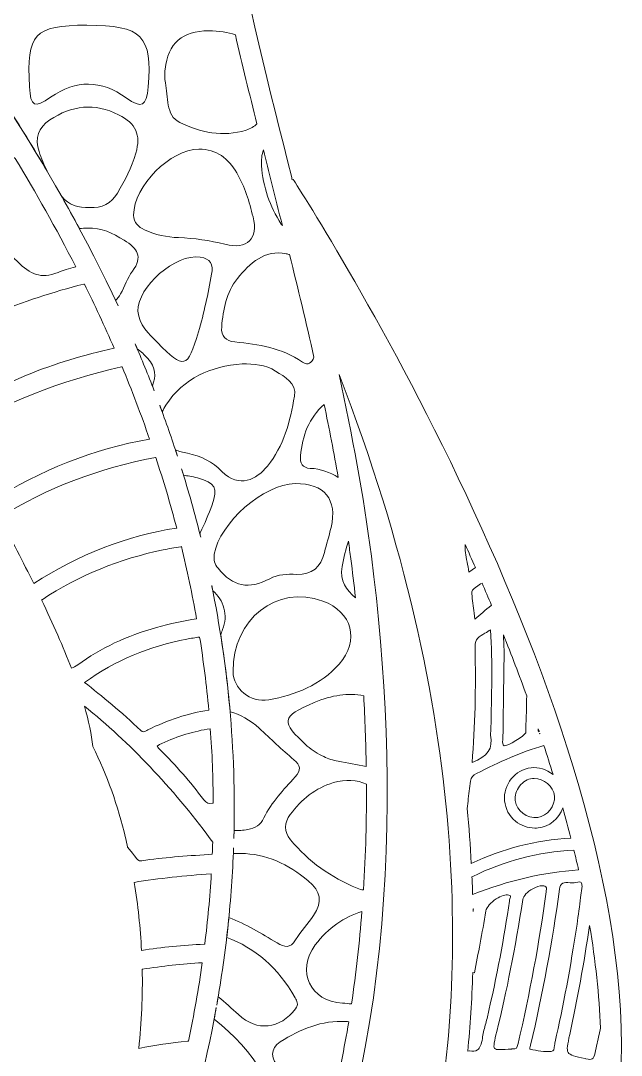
# Model space of a CAD drawing. Extents: x 467 to 2534, y -2987 to -13.
# Drawn here: x 1680 to 2003, y -1244 to -685 of the extents above; entities that cross this region are included whole.
import ezdxf

# ---------------------------------------------------------------- set-up
doc = ezdxf.new("R2010")
doc.units = 0
doc.header["$MEASUREMENT"] = 0
doc.layers.add('Layer 1', color=7, linetype='Continuous')

msp = doc.modelspace()

# ---------------------------------------------------------------- linework, layer by layer
at = {"layer": 'Layer 1', "lineweight": 0}
for points, knots in [([(2529.46, -1453.5), (2526.67, -1452.39), (2523.54, -1453.69), (2522.31, -1456.42), (2522.01, -1457.14), (2505.06, -1493.98), (2462.33, -1535.12), (2461.96, -1524.73), (2462.23, -1514.3), (2463.46, -1503.86), (2465.51, -1486.57), (2472.78, -1450.82), (2489.36, -1439.9), (2448.7, -1466.59), (2405.02, -1490.26), (2349.29, -1559.43), (2349.19, -1550.68), (2349.51, -1541.88), (2350.55, -1533.09), (2352.56, -1515.79), (2359.83, -1480.05), (2376.47, -1469.13), (2332.22, -1498.19), (2284.39, -1523.62), (2221.45, -1607.9), (2220.15, -1592.26), (2219.84, -1576.65), (2221.67, -1561), (2223.72, -1543.7), (2230.98, -1507.92), (2247.57, -1497.05), (2201.24, -1527.46), (2150.89, -1553.92), (2083.38, -1648.37), (2078.18, -1655.67), (2073.43, -1663.39), (2069.41, -1671.44), (2068.67, -1658.57), (2068.71, -1645.69), (2070.23, -1632.76), (2072.24, -1615.45), (2079.51, -1579.67), (2096.13, -1568.75), (2067.51, -1587.56), (2037.38, -1604.86), (2002.64, -1637.55), (2001.15, -1616.39), (1985.47, -1599.69), (1974.86, -1588.37), (1960.13, -1572.71), (1944.55, -1557.52), (1928.53, -1543.21), (1922.83, -1538.12), (1916.99, -1533.17), (1911.36, -1528.38), (1909.95, -1527.18), (1908.55, -1525.99), (1907.17, -1524.79), (1924.28, -1508.4), (1986.82, -1437.6), (2002.4, -1266.13), (2020.09, -1071.6), (1834.51, -783.2), (1826.61, -771.04), (1826.61, -771.04), (1826.16, -771.31), (1826.16, -771.31), (1826.06, -770.88), (1825.96, -770.46), (1825.84, -770.01), (1801.92, -674.85), (1777.16, -576.44), (1776.9, -476.35), (1776.9, -476.35), (1776.87, -467.66), (1776.87, -467.66), (1776.47, -328.93), (1776.03, -171.69), (1864.05, -53.81), (1864.05, -53.81), (1894.69, -12.76), (1894.69, -12.76), (1894.69, -12.76), (1855.91, -46.24), (1855.91, -46.24), (1855.26, -46.8), (1791.47, -102.34), (1728.66, -198.53), (1670.68, -287.35), (1601.55, -430.1), (1601.55, -606.03), (1601.55, -606.03), (1602.51, -629.37), (1602.51, -629.37), (1534.49, -529.65), (1505.77, -471.11), (1505.48, -470.49), (1505.48, -470.49), (1500.45, -460.17), (1500.45, -460.17), (1500.45, -460.17), (1495.42, -470.49), (1495.42, -470.49), (1495.13, -471.11), (1466.41, -529.65), (1398.39, -629.37), (1398.39, -629.37), (1399.35, -605.79), (1399.35, -605.79), (1399.35, -430.1), (1330.22, -287.35), (1272.24, -198.53), (1209.43, -102.34), (1145.63, -46.8), (1144.99, -46.24), (1144.99, -46.24), (1106.21, -12.76), (1106.21, -12.76), (1106.21, -12.76), (1136.86, -53.81), (1136.86, -53.81), (1224.87, -171.69), (1224.43, -328.91), (1224.03, -467.63), (1224.03, -467.63), (1224, -476.35), (1224, -476.35), (1223.74, -576.44), (1199, -674.85), (1175.06, -770.01), (1174.94, -770.46), (1174.84, -770.88), (1174.74, -771.31), (1174.74, -771.31), (1174.29, -771.04), (1174.29, -771.04), (1166.39, -783.2), (980.81, -1071.6), (998.5, -1266.13), (1014.08, -1437.58), (1076.62, -1508.4), (1093.74, -1524.79), (1092.35, -1525.99), (1090.95, -1527.17), (1089.55, -1528.36), (1083.91, -1533.16), (1078.07, -1538.12), (1072.37, -1543.21), (1056.33, -1557.54), (1040.75, -1572.74), (1026.04, -1588.37), (1015.43, -1599.69), (999.73, -1616.39), (998.26, -1637.55), (963.52, -1604.86), (933.39, -1587.56), (904.77, -1568.75), (921.39, -1579.67), (928.66, -1615.45), (930.67, -1632.76), (932.19, -1645.69), (932.23, -1658.57), (931.49, -1671.44), (927.47, -1663.39), (922.72, -1655.67), (917.52, -1648.37), (850.01, -1553.92), (799.66, -1527.46), (753.33, -1497.05), (769.92, -1507.92), (777.18, -1543.7), (779.23, -1561), (781.06, -1576.65), (780.75, -1592.26), (779.45, -1607.9), (716.51, -1523.62), (668.68, -1498.19), (624.45, -1469.13), (641.07, -1480.05), (648.34, -1515.79), (650.35, -1533.09), (651.39, -1541.88), (651.72, -1550.68), (651.61, -1559.43), (595.88, -1490.26), (552.2, -1466.59), (511.54, -1439.9), (528.12, -1450.82), (535.39, -1486.57), (537.44, -1503.86), (538.67, -1514.3), (538.94, -1524.73), (538.57, -1535.14), (495.8, -1493.94), (478.89, -1457.12), (478.59, -1456.42), (477.36, -1453.69), (474.23, -1452.39), (471.44, -1453.5), (468.64, -1454.59), (467.22, -1457.68), (468.19, -1460.52), (468.54, -1461.52), (487.8, -1515.53), (535.25, -1573.56), (539.16, -1578.34), (543.26, -1583.14), (547.54, -1587.91), (572.08, -1615.39), (603.02, -1642.86), (641.36, -1665.25), (645.86, -1667.89), (650.54, -1670.47), (655.26, -1672.98), (666.75, -1679.05), (678.86, -1684.6), (691.61, -1689.6), (696, -1691.34), (700.52, -1693.03), (705.09, -1694.58), (712.22, -1697.09), (719.53, -1699.36), (727.05, -1701.44), (742.29, -1705.65), (756.83, -1709.87), (770.7, -1714.05), (775.62, -1715.53), (780.46, -1716.98), (785.24, -1718.43), (791.57, -1720.41), (797.75, -1722.36), (803.79, -1724.32), (808.38, -1725.79), (812.85, -1727.24), (817.25, -1728.72), (824.69, -1731.2), (831.91, -1733.66), (838.92, -1736.11), (824.16, -1753.71), (812.63, -1777.15), (804.59, -1805.94), (796.16, -1836.12), (793.33, -1869.47), (796.19, -1905.03), (796.86, -1913.35), (798.4, -1921.54), (799.86, -1929.46), (801.84, -1940.01), (803.68, -1949.97), (803.67, -1960.19), (803.65, -1970.62), (802.25, -1981.32), (800.89, -1991.66), (799.56, -2001.9), (798.16, -2012.48), (798.02, -2023.14), (797.7, -2049.1), (805.03, -2075.53), (818.74, -2097.59), (822.17, -2103.14), (826, -2108.43), (829.72, -2113.55), (834.25, -2119.79), (838.51, -2125.68), (842.18, -2132.04), (849.57, -2144.89), (849.31, -2156.31), (849.02, -2169.5), (848.84, -2177.91), (848.63, -2186.61), (850.46, -2196.24), (859.11, -2241.87), (894.04, -2276.66), (931.34, -2296.4), (845.27, -2282.97), (775.65, -2255.4), (753.11, -2235.67), (753.11, -2235.67), (745.04, -2243.33), (745.04, -2243.33), (746.78, -2245.53), (788.29, -2297.73), (860, -2343.72), (911.24, -2376.57), (985.76, -2410.56), (1074.79, -2410.54), (1094.47, -2410.54), (1114.88, -2408.89), (1135.88, -2405.18), (1004.05, -2511.85), (828.85, -2475.26), (821.16, -2473.59), (821.16, -2473.59), (821.14, -2473.73), (821.14, -2473.73), (821.14, -2473.73), (819.86, -2473.42), (819.86, -2473.42), (819.86, -2473.42), (819.86, -2479.29), (819.86, -2479.29), (819.86, -2479.29), (817.52, -2484.09), (817.52, -2484.09), (817.52, -2484.09), (818, -2484.26), (818, -2484.26), (818, -2484.26), (817.98, -2484.29), (817.98, -2484.29), (821.5, -2485.62), (905.39, -2516.95), (1015.16, -2522.5), (1025.87, -2523.03), (1036.45, -2523.3), (1046.89, -2523.3), (1084.88, -2523.3), (1121, -2519.7), (1155.06, -2512.67), (1161.03, -2557.9), (1165.33, -2606.48), (1168.58, -2665.01), (1169.34, -2678.85), (1169.74, -2693.3), (1170.11, -2707.26), (1171.09, -2743.03), (1172.11, -2780.02), (1179.29, -2814.76), (1183.93, -2837.2), (1194.7, -2868.69), (1219.68, -2891.31), (1248.16, -2917.1), (1284.2, -2921.36), (1326.79, -2903.99), (1329.64, -2902.83), (1332.51, -2901.6), (1335.36, -2900.39), (1341.96, -2910.42), (1386.02, -2972.09), (1470.35, -2972.09), (1479.87, -2972.09), (1489.9, -2971.31), (1500.45, -2969.58), (1604.45, -2986.68), (1658.19, -2911.55), (1665.54, -2900.39), (1668.39, -2901.6), (1671.26, -2902.83), (1674.11, -2903.99), (1691.22, -2910.97), (1707.28, -2914.45), (1722.21, -2914.45), (1744.44, -2914.45), (1764.19, -2906.74), (1781.22, -2891.31), (1806.2, -2868.69), (1816.97, -2837.2), (1821.61, -2814.76), (1828.79, -2780.02), (1829.82, -2743.03), (1830.79, -2707.26), (1831.16, -2693.3), (1831.56, -2678.85), (1832.32, -2665.01), (1835.57, -2606.48), (1839.87, -2557.9), (1845.84, -2512.67), (1879.9, -2519.71), (1916.02, -2523.3), (1954.01, -2523.3), (1964.43, -2523.3), (1975.03, -2523.03), (1985.74, -2522.5), (2095.5, -2516.95), (2179.4, -2485.62), (2182.92, -2484.29), (2182.92, -2484.29), (2182.9, -2484.24), (2182.9, -2484.24), (2182.9, -2484.24), (2183.43, -2484.05), (2183.43, -2484.05), (2183.43, -2484.05), (2181.04, -2479.02), (2181.04, -2479.02), (2181.04, -2479.02), (2181.04, -2473.42), (2181.04, -2473.42), (2181.04, -2473.42), (2179.61, -2473.47), (2179.61, -2473.47), (2179.61, -2473.47), (2179.08, -2473.75), (2179.08, -2473.75), (2164.96, -2476.7), (1994.19, -2509.66), (1865.02, -2405.18), (1886.02, -2408.89), (1906.41, -2410.54), (1926.11, -2410.54), (2015.14, -2410.54), (2089.66, -2376.57), (2140.9, -2343.72), (2212.61, -2297.73), (2254.12, -2245.53), (2255.86, -2243.33), (2255.86, -2243.33), (2247.79, -2235.67), (2247.79, -2235.67), (2225.25, -2255.4), (2155.63, -2282.97), (2069.58, -2296.4), (2106.86, -2276.66), (2141.79, -2241.87), (2150.44, -2196.24), (2152.27, -2186.61), (2152.06, -2177.91), (2151.88, -2169.5), (2151.59, -2156.31), (2151.33, -2144.89), (2158.72, -2132.04), (2162.39, -2125.68), (2166.65, -2119.79), (2171.18, -2113.55), (2174.9, -2108.43), (2178.73, -2103.14), (2182.16, -2097.59), (2195.87, -2075.53), (2203.2, -2049.1), (2202.88, -2023.14), (2202.74, -2012.48), (2201.34, -2001.9), (2200.01, -1991.66), (2198.65, -1981.32), (2197.25, -1970.62), (2197.23, -1960.19), (2197.22, -1949.97), (2199.06, -1940.01), (2201.04, -1929.46), (2202.5, -1921.54), (2204.04, -1913.35), (2204.71, -1905.03), (2207.57, -1869.47), (2204.74, -1836.12), (2196.31, -1805.94), (2188.27, -1777.13), (2176.74, -1753.69), (2161.98, -1736.1), (2194.55, -1724.71), (2231.51, -1713.21), (2273.85, -1701.44), (2465.76, -1648.15), (2532.07, -1462.41), (2532.71, -1460.52), (2533.68, -1457.68), (2532.26, -1454.59), (2529.46, -1453.5)], [0, 0, 0, 0, 1, 1, 1, 2, 2, 2, 3, 3, 3, 4, 4, 4, 5, 5, 5, 6, 6, 6, 7, 7, 7, 8, 8, 8, 9, 9, 9, 10, 10, 10, 11, 11, 11, 12, 12, 12, 13, 13, 13, 14, 14, 14, 15, 15, 15, 16, 16, 16, 17, 17, 17, 18, 18, 18, 19, 19, 19, 20, 20, 20, 21, 21, 21, 22, 22, 22, 23, 23, 23, 24, 24, 24, 25, 25, 25, 26, 26, 26, 27, 27, 27, 28, 28, 28, 29, 29, 29, 30, 30, 30, 31, 31, 31, 32, 32, 32, 33, 33, 33, 34, 34, 34, 35, 35, 35, 36, 36, 36, 37, 37, 37, 38, 38, 38, 39, 39, 39, 40, 40, 40, 41, 41, 41, 42, 42, 42, 43, 43, 43, 44, 44, 44, 45, 45, 45, 46, 46, 46, 47, 47, 47, 48, 48, 48, 49, 49, 49, 50, 50, 50, 51, 51, 51, 52, 52, 52, 53, 53, 53, 54, 54, 54, 55, 55, 55, 56, 56, 56, 57, 57, 57, 58, 58, 58, 59, 59, 59, 60, 60, 60, 61, 61, 61, 62, 62, 62, 63, 63, 63, 64, 64, 64, 65, 65, 65, 66, 66, 66, 67, 67, 67, 68, 68, 68, 69, 69, 69, 70, 70, 70, 71, 71, 71, 72, 72, 72, 73, 73, 73, 74, 74, 74, 75, 75, 75, 76, 76, 76, 77, 77, 77, 78, 78, 78, 79, 79, 79, 80, 80, 80, 81, 81, 81, 82, 82, 82, 83, 83, 83, 84, 84, 84, 85, 85, 85, 86, 86, 86, 87, 87, 87, 88, 88, 88, 89, 89, 89, 90, 90, 90, 91, 91, 91, 92, 92, 92, 93, 93, 93, 94, 94, 94, 95, 95, 95, 96, 96, 96, 97, 97, 97, 98, 98, 98, 99, 99, 99, 100, 100, 100, 101, 101, 101, 102, 102, 102, 103, 103, 103, 104, 104, 104, 105, 105, 105, 106, 106, 106, 107, 107, 107, 108, 108, 108, 109, 109, 109, 110, 110, 110, 111, 111, 111, 112, 112, 112, 113, 113, 113, 114, 114, 114, 115, 115, 115, 116, 116, 116, 117, 117, 117, 118, 118, 118, 119, 119, 119, 120, 120, 120, 121, 121, 121, 122, 122, 122, 123, 123, 123, 124, 124, 124, 125, 125, 125, 126, 126, 126, 127, 127, 127, 128, 128, 128, 129, 129, 129, 130, 130, 130, 131, 131, 131, 132, 132, 132, 133, 133, 133, 134, 134, 134, 135, 135, 135, 136, 136, 136, 137, 137, 137, 138, 138, 138, 139, 139, 139, 140, 140, 140, 141, 141, 141, 142, 142, 142, 143, 143, 143, 144, 144, 144, 145, 145, 145, 146, 146, 146, 147, 147, 147, 148, 148, 148, 149, 149, 149, 150, 150, 150, 151, 151, 151, 152, 152, 152, 152]), ([(1618.53, -518.46), (1620.84, -524.4), (1622.23, -530.66), (1622.51, -537.25), (1622.81, -544.75), (1620.2, -550.23), (1614.85, -553.41), (1613.5, -570.43), (1612.76, -587.84), (1612.76, -605.57), (1612.76, -605.57), (1613.46, -622.51), (1613.46, -622.51), (1617.37, -621.4), (1620.78, -622.27), (1623.67, -625.28), (1630.32, -632.19), (1634.09, -640.43), (1634.74, -649.85), (1634.42, -656.57), (1632.46, -662.48), (1629.28, -667.82), (1631.38, -670.8), (1633.53, -673.88), (1635.73, -677.02), (1636.26, -675.62), (1637.44, -673.77), (1639.21, -671.26), (1649.31, -656.93), (1649.19, -643.14), (1638.85, -629.01), (1633.75, -622.02), (1635.01, -619.78), (1643.5, -618.95), (1672.88, -616.06), (1678.43, -621.08), (1678.41, -650.57), (1678.41, -679.56), (1672.56, -684.86), (1643.96, -681.78), (1641.64, -681.52), (1639.83, -681.26), (1638.46, -680.94), (1640.87, -684.39), (1643.32, -687.92), (1645.82, -691.54), (1650.56, -690.92), (1655.41, -691.18), (1660.37, -692.63), (1667.09, -694.59), (1671.5, -699.15), (1673.68, -705.87), (1676.72, -715.24), (1675.92, -723.97), (1672.06, -730.9), (1679.31, -742.22), (1686.68, -754.14), (1694.04, -766.65), (1692.4, -763.22), (1690.92, -759.69), (1689.67, -756.04), (1687.21, -748.79), (1689.43, -743.05), (1695.51, -738.97), (1707.25, -731.09), (1719.65, -729.62), (1732.57, -736.19), (1741.94, -740.97), (1744.68, -746.89), (1741.83, -756.96), (1739.65, -764.6), (1736.03, -771.62), (1731.94, -778.41), (1728.52, -784.06), (1723.59, -786.82), (1716.89, -786.21), (1710.86, -786.5), (1705.64, -784.96), (1701.89, -780.29), (1705.1, -785.95), (1708.27, -791.72), (1711.43, -797.6), (1712.83, -797.42), (1714.26, -797.33), (1715.74, -797.38), (1723.2, -796.99), (1729.39, -800.05), (1735.55, -803.87), (1742.53, -808.22), (1745.91, -812.74), (1740.01, -820.57), (1737.26, -824.21), (1735.88, -828.83), (1733.56, -832.82), (1732.77, -834.16), (1731.89, -835.33), (1730.96, -836.41), (1731.41, -837.36), (1731.85, -838.35), (1732.3, -839.33), (1698, -765.61), (1656.48, -706.55), (1626.35, -663.69), (1623.09, -659.06), (1619.98, -654.64), (1617.05, -650.41), (1616.14, -649.15), (1615.29, -647.9), (1614.42, -646.64), (1614.42, -646.64), (1612.73, -605.79), (1612.73, -605.79), (1612.73, -575.66), (1614.79, -546.51), (1618.53, -518.46)], [0, 0, 0, 0, 1, 1, 1, 2, 2, 2, 3, 3, 3, 4, 4, 4, 5, 5, 5, 6, 6, 6, 7, 7, 7, 8, 8, 8, 9, 9, 9, 10, 10, 10, 11, 11, 11, 12, 12, 12, 13, 13, 13, 14, 14, 14, 15, 15, 15, 16, 16, 16, 17, 17, 17, 18, 18, 18, 19, 19, 19, 20, 20, 20, 21, 21, 21, 22, 22, 22, 23, 23, 23, 24, 24, 24, 25, 25, 25, 26, 26, 26, 27, 27, 27, 28, 28, 28, 29, 29, 29, 30, 30, 30, 31, 31, 31, 32, 32, 32, 33, 33, 33, 34, 34, 34, 35, 35, 35, 36, 36, 36, 37, 37, 37, 38, 38, 38, 38]), ([(1715.44, -687.88), (1745.16, -687.9), (1750.93, -693.7), (1748.54, -721.14), (1747.64, -731.59), (1745.06, -733.07), (1736.7, -727.08), (1723.06, -717.32), (1709.7, -717.12), (1695.92, -726.76), (1687.09, -732.95), (1685.17, -731.84), (1684.52, -721.06), (1682.79, -692.51), (1687.13, -687.87), (1715.44, -687.88)], [0, 0, 0, 0, 1, 1, 1, 2, 2, 2, 3, 3, 3, 4, 4, 4, 5, 5, 5, 5]), ([(1807.07, -741.04), (1805.62, -742.54), (1803.74, -743.72), (1801.23, -744.5), (1788.96, -748.36), (1776.44, -745.75), (1765.47, -740.32), (1757.74, -736.5), (1759.46, -726.43), (1757.77, -718.92), (1757.24, -716.59), (1757.35, -714.01), (1757.62, -711.6), (1759.15, -697.63), (1767.02, -690.75), (1781.1, -690.91), (1786.83, -690.97), (1791.56, -691.64), (1795.47, -692.99), (1799.2, -709.08), (1803.11, -725.1), (1807.07, -741.04)], [0, 0, 0, 0, 1, 1, 1, 2, 2, 2, 3, 3, 3, 4, 4, 4, 5, 5, 5, 6, 6, 6, 7, 7, 7, 7]), ([(1699.96, -821.19), (1690.35, -824.92), (1685.23, -822.28), (1678.02, -815.39), (1641.07, -780.05), (1598.98, -757.47), (1552.92, -748.27), (1552.92, -748.27), (1551.59, -748.02), (1551.59, -748.02), (1549.95, -744.81), (1548.45, -741.77), (1547.1, -738.91), (1541.62, -727.3), (1536.83, -715.44), (1532.67, -703.69), (1584.44, -708.7), (1631.82, -726.76), (1673.51, -757.35), (1673.51, -757.35), (1676.86, -759.81), (1676.86, -759.81), (1687.83, -777.91), (1698.85, -797.37), (1709.45, -818.13), (1705.78, -819.12), (1702.76, -820.1), (1699.96, -821.19)], [0, 0, 0, 0, 1, 1, 1, 2, 2, 2, 3, 3, 3, 4, 4, 4, 5, 5, 5, 6, 6, 6, 7, 7, 7, 8, 8, 8, 9, 9, 9, 9]), ([(1775.84, -754.76), (1785.43, -754.59), (1791.69, -759.83), (1796.27, -767.56), (1800.6, -774.93), (1802.94, -783.08), (1805.02, -791.31), (1807.97, -803.03), (1801.93, -809.05), (1789.89, -806.07), (1781.61, -804), (1773.32, -802.74), (1764.82, -802.47), (1758.51, -802.26), (1752.35, -800.88), (1746.56, -798.22), (1743.22, -796.68), (1740.59, -794.57), (1740.62, -790.27), (1740.74, -774.6), (1760.43, -754.71), (1775.84, -754.76)], [0, 0, 0, 0, 1, 1, 1, 2, 2, 2, 3, 3, 3, 4, 4, 4, 5, 5, 5, 6, 6, 6, 7, 7, 7, 7]), ([(1810.58, -755.18), (1812.07, -761.05), (1813.54, -766.91), (1815, -772.74), (1816.93, -780.44), (1818.88, -788.17), (1820.82, -795.92), (1820.62, -795.66), (1820.43, -795.4), (1820.24, -795.11), (1814.01, -785.61), (1810.4, -774.96), (1809.58, -763.67), (1809.36, -760.51), (1809.71, -757.68), (1810.58, -755.18)], [0, 0, 0, 0, 1, 1, 1, 2, 2, 2, 3, 3, 3, 4, 4, 4, 5, 5, 5, 5]), ([(1824.71, -811.61), (1829.23, -829.94), (1833.67, -848.42), (1837.83, -866.97), (1836.76, -869.84), (1834.8, -871.73), (1831.59, -869.55), (1820.55, -862), (1808.04, -859.87), (1795.16, -858.71), (1790.33, -858.27), (1787.67, -855.72), (1788.11, -850.61), (1788.91, -841.24), (1790.6, -832.04), (1796.61, -824.51), (1803.26, -816.15), (1811.3, -808.83), (1822.89, -811.17), (1823.52, -811.29), (1824.13, -811.44), (1824.71, -811.61)], [0, 0, 0, 0, 1, 1, 1, 2, 2, 2, 3, 3, 3, 4, 4, 4, 5, 5, 5, 6, 6, 6, 7, 7, 7, 7]), ([(1776.51, -812.93), (1782.07, -813.75), (1783.69, -816.94), (1782.7, -822.23), (1780.74, -832.69), (1778.62, -843.11), (1775.59, -853.34), (1769.65, -873.2), (1767.89, -873.73), (1753.56, -859.07), (1748.83, -854.22), (1743.57, -849.58), (1742.98, -842.09), (1742.64, -828.99), (1763.35, -810.98), (1776.51, -812.93)], [0, 0, 0, 0, 1, 1, 1, 2, 2, 2, 3, 3, 3, 4, 4, 4, 5, 5, 5, 5]), ([(1638.46, -899.56), (1632.17, -888.55), (1625.8, -877.6), (1619.5, -866.82), (1619.5, -866.82), (1619.52, -866.82), (1619.52, -866.82), (1649.04, -849.02), (1680.75, -835.81), (1713.76, -827.55), (1713.76, -827.55), (1714.12, -827.47), (1714.12, -827.47), (1719.63, -838.66), (1725.01, -850.23), (1730.18, -862.14), (1697.86, -868.98), (1667.01, -881.58), (1638.46, -899.56)], [0, 0, 0, 0, 1, 1, 1, 2, 2, 2, 3, 3, 3, 4, 4, 4, 5, 5, 5, 6, 6, 6, 6]), ([(1748.27, -867.63), (1752.65, -872.6), (1752.93, -877.4), (1750.74, -882.34), (1751.08, -883.25), (1751.42, -884.17), (1751.77, -885.07), (1748.46, -876.49), (1745.01, -868.06), (1741.46, -859.8), (1741.83, -860.67), (1742.23, -861.51), (1742.59, -862.38), (1744.62, -863.93), (1746.51, -865.67), (1748.27, -867.63)], [0, 0, 0, 0, 1, 1, 1, 2, 2, 2, 3, 3, 3, 4, 4, 4, 5, 5, 5, 5]), ([(1827.34, -887.92), (1825.07, -901.44), (1821.59, -914.85), (1812.75, -925.72), (1806.97, -932.82), (1797.67, -938.04), (1788.2, -928.52), (1783.18, -923.48), (1776.85, -920.04), (1769.6, -918.77), (1767.19, -918.35), (1765.08, -917.72), (1763.22, -916.93), (1763.57, -918.06), (1763.93, -919.2), (1764.29, -920.34), (1761.25, -910.99), (1758.04, -901.8), (1754.7, -892.8), (1755.14, -894.02), (1755.62, -895.21), (1756.08, -896.44), (1756.65, -895.26), (1757.28, -894.05), (1758.08, -892.8), (1767.57, -878.15), (1782.09, -872), (1799.2, -870.47), (1805.33, -870.55), (1811.68, -870.95), (1817.15, -874.46), (1822.14, -877.65), (1828.55, -880.74), (1827.34, -887.92)], [0, 0, 0, 0, 1, 1, 1, 2, 2, 2, 3, 3, 3, 4, 4, 4, 5, 5, 5, 6, 6, 6, 7, 7, 7, 8, 8, 8, 9, 9, 9, 10, 10, 10, 11, 11, 11, 11]), ([(1749.24, -911.08), (1719.17, -916.52), (1690.42, -927.84), (1663.75, -944.71), (1657.2, -932.68), (1650.37, -920.46), (1643.44, -908.26), (1643.44, -908.26), (1643.48, -908.25), (1643.48, -908.25), (1670.85, -891.61), (1701.36, -879.49), (1734.12, -872.22), (1734.12, -872.22), (1734.43, -872.16), (1734.43, -872.16), (1739.65, -884.75), (1744.62, -897.72), (1749.24, -911.08)], [0, 0, 0, 0, 1, 1, 1, 2, 2, 2, 3, 3, 3, 4, 4, 4, 5, 5, 5, 6, 6, 6, 6]), ([(1901.81, -1294.16), (1885.56, -1377.52), (1855.33, -1430.33), (1843.36, -1448.79), (1832.9, -1428.67), (1824.8, -1406.27), (1819.41, -1382.33), (1884.86, -1249.04), (1884.08, -1092.35), (1868.79, -974.27), (1864.54, -941.47), (1858.41, -908.74), (1851.35, -876.3), (1923.38, -1061.7), (1919.28, -1204.56), (1901.81, -1294.16)], [0, 0, 0, 0, 1, 1, 1, 2, 2, 2, 3, 3, 3, 4, 4, 4, 5, 5, 5, 5]), ([(1843.35, -892.43), (1846.08, -905.52), (1848.62, -918.66), (1850.94, -931.79), (1846.4, -928.98), (1841.45, -927.12), (1835.87, -926.9), (1831.73, -926.74), (1830.22, -924.06), (1830.57, -920.23), (1831.54, -909.25), (1835.22, -899.65), (1843.35, -892.43)], [0, 0, 0, 0, 1, 1, 1, 2, 2, 2, 3, 3, 3, 4, 4, 4, 4]), ([(1686.8, -989.04), (1681.12, -977.51), (1674.93, -965.53), (1668.39, -953.31), (1668.39, -953.31), (1668.48, -953.26), (1668.48, -953.26), (1693.77, -937.56), (1721.99, -926.73), (1752.36, -921.06), (1752.36, -921.06), (1752.6, -921.03), (1752.6, -921.03), (1756.68, -933.4), (1760.45, -946.11), (1763.86, -959.11), (1736.89, -963.35), (1710.97, -973.41), (1686.8, -989.04)], [0, 0, 0, 0, 1, 1, 1, 2, 2, 2, 3, 3, 3, 4, 4, 4, 5, 5, 5, 6, 6, 6, 6]), ([(1782.91, -946.61), (1781.05, -951.71), (1778.96, -956.74), (1776.54, -961.6), (1776.47, -961.72), (1776.41, -961.88), (1776.35, -962.01), (1776.52, -962.68), (1776.66, -963.38), (1776.83, -964.06), (1773.69, -951.45), (1770.21, -939.13), (1766.46, -927.1), (1766.83, -928.3), (1767.23, -929.47), (1767.58, -930.67), (1767.63, -930.67), (1767.67, -930.65), (1767.7, -930.65), (1769.26, -930.94), (1772.24, -931.27), (1775.11, -932.03), (1784.72, -934.63), (1786.25, -937.44), (1782.91, -946.61)], [0, 0, 0, 0, 1, 1, 1, 2, 2, 2, 3, 3, 3, 4, 4, 4, 5, 5, 5, 6, 6, 6, 7, 7, 7, 8, 8, 8, 8]), ([(1847.07, -958.81), (1846.01, -963.31), (1844.64, -967.75), (1843.53, -972.24), (1841.59, -980.19), (1836.9, -984.35), (1828.4, -984.09), (1823.5, -983.94), (1818.5, -984.06), (1814.01, -986.43), (1802.67, -992.42), (1794.19, -990.73), (1786.18, -980.82), (1784.36, -978.57), (1783.66, -976.23), (1784.14, -973.26), (1786.9, -956.3), (1810.77, -935.36), (1827.75, -935.16), (1843.5, -934.95), (1850.62, -943.62), (1847.07, -958.81)], [0, 0, 0, 0, 1, 1, 1, 2, 2, 2, 3, 3, 3, 4, 4, 4, 5, 5, 5, 6, 6, 6, 7, 7, 7, 7]), ([(1774.6, -1008.07), (1767.52, -1009.13), (1760.26, -1010.68), (1753.03, -1012.71), (1737.07, -1017.16), (1722.77, -1023.94), (1710.54, -1032.85), (1709.33, -1033.73), (1708.24, -1034.31), (1707.19, -1034.65), (1707.19, -1034.65), (1707.11, -1034.69), (1707.11, -1034.69), (1702.72, -1023.27), (1697.28, -1010.9), (1691.07, -997.88), (1691.07, -997.88), (1691.27, -997.75), (1691.27, -997.75), (1711.24, -984.69), (1733.2, -975.65), (1756.54, -970.87), (1759.5, -970.27), (1762.67, -969.71), (1766.25, -969.15), (1766.25, -969.15), (1766.39, -969.11), (1766.39, -969.11), (1769.49, -981.83), (1772.24, -994.81), (1774.6, -1008.07)], [0, 0, 0, 0, 1, 1, 1, 2, 2, 2, 3, 3, 3, 4, 4, 4, 5, 5, 5, 6, 6, 6, 7, 7, 7, 8, 8, 8, 9, 9, 9, 10, 10, 10, 10]), ([(1853.02, -979.78), (1853.86, -974.9), (1855, -970.41), (1856.42, -966.25), (1856.86, -969.4), (1857.3, -972.54), (1857.71, -975.7), (1858.6, -982.59), (1859.45, -989.62), (1860.22, -996.76), (1855.43, -992.37), (1851.62, -987.87), (1853.02, -979.78)], [0, 0, 0, 0, 1, 1, 1, 2, 2, 2, 3, 3, 3, 4, 4, 4, 4]), ([(1919.35, -967.99), (1921.19, -972.1), (1923.02, -976.26), (1924.84, -980.44), (1924.84, -980.44), (1921.4, -982.82), (1921.4, -982.82), (1921.12, -980.97), (1920.76, -979.18), (1920.41, -977.42), (1919.71, -973.98), (1919.04, -970.7), (1919.35, -967.99)], [0, 0, 0, 0, 1, 1, 1, 2, 2, 2, 3, 3, 3, 4, 4, 4, 4]), ([(1792.67, -1058.19), (1797.99, -1059.69), (1803.42, -1062.52), (1808.3, -1067.04), (1814.47, -1072.79), (1820.58, -1078.63), (1827.02, -1084.09), (1830.74, -1087.25), (1831.01, -1089.62), (1827.65, -1093.37), (1821.5, -1100.27), (1814.9, -1106.95), (1810.91, -1115.42), (1809.01, -1119.44), (1806.2, -1121.03), (1802.22, -1121.73), (1799.63, -1122.17), (1797.15, -1122.33), (1794.8, -1122.21), (1794.78, -1123.63), (1794.72, -1125.06), (1794.67, -1126.48), (1796.01, -1078.12), (1791.4, -1032.6), (1782.72, -990.05), (1782.92, -991.04), (1783.15, -992), (1783.33, -992.97), (1789.15, -997.88), (1791.73, -1006.04), (1788.62, -1013.91), (1788.25, -1014.86), (1787.91, -1015.82), (1787.58, -1016.79), (1789.73, -1030.3), (1791.44, -1044.11), (1792.67, -1058.19)], [0, 0, 0, 0, 1, 1, 1, 2, 2, 2, 3, 3, 3, 4, 4, 4, 5, 5, 5, 6, 6, 6, 7, 7, 7, 8, 8, 8, 9, 9, 9, 10, 10, 10, 11, 11, 11, 12, 12, 12, 12]), ([(1851.42, -1032.45), (1841.42, -1043.72), (1827.94, -1049.24), (1813.5, -1051.74), (1803.26, -1053.49), (1794.32, -1045.63), (1794.25, -1036.5), (1794, -1008.19), (1817.84, -989.45), (1842.58, -998.51), (1858.43, -1004.32), (1862.68, -1019.79), (1851.42, -1032.45)], [0, 0, 0, 0, 1, 1, 1, 2, 2, 2, 3, 3, 3, 4, 4, 4, 4]), ([(1925.42, -990.85), (1926.41, -990.14), (1927.42, -989.44), (1928.44, -988.75), (1930.15, -992.76), (1931.86, -996.79), (1933.55, -1000.85), (1933.55, -1000.85), (1933.41, -1000.97), (1933.41, -1000.97), (1930.29, -1003.33), (1927.3, -1005.78), (1924.48, -1008.29), (1924.48, -1008.29), (1924.11, -1005.02), (1924.11, -1005.02), (1923.7, -1001.35), (1923.32, -997.97), (1922.88, -994.61), (1922.66, -992.88), (1923.51, -992.2), (1925.17, -991.02), (1925.17, -991.02), (1925.42, -990.85), (1925.42, -990.85)], [0, 0, 0, 0, 1, 1, 1, 2, 2, 2, 3, 3, 3, 4, 4, 4, 5, 5, 5, 6, 6, 6, 7, 7, 7, 8, 8, 8, 8]), ([(1933.02, -1070.85), (1934.45, -1078.03), (1931.57, -1082.37), (1923.05, -1085.54), (1924.67, -1066.17), (1925.18, -1046.22), (1924.66, -1022.9), (1924.57, -1018.97), (1926.98, -1017.57), (1930.03, -1015.82), (1931.04, -1015.24), (1932.06, -1014.66), (1933.03, -1013.94), (1934.09, -1032.21), (1933.63, -1049.82), (1933.2, -1066.87), (1933.2, -1066.87), (1933.15, -1068.73), (1933.15, -1068.73), (1933.15, -1068.94), (1933.12, -1069.16), (1933.07, -1069.38), (1933, -1069.82), (1932.91, -1070.32), (1933.02, -1070.85)], [0, 0, 0, 0, 1, 1, 1, 2, 2, 2, 3, 3, 3, 4, 4, 4, 5, 5, 5, 6, 6, 6, 7, 7, 7, 8, 8, 8, 8]), ([(1714.14, -1042.37), (1731.05, -1030.41), (1749.1, -1022.76), (1769.26, -1019.01), (1771.51, -1018.6), (1773.85, -1018.21), (1776.2, -1017.88), (1776.2, -1017.88), (1776.23, -1017.88), (1776.23, -1017.88), (1778.28, -1030.76), (1779.95, -1043.9), (1781.17, -1057.3), (1781.17, -1057.3), (1781.05, -1057.33), (1781.05, -1057.33), (1770.09, -1059.06), (1759.05, -1062.64), (1748.28, -1067.98), (1748.28, -1067.98), (1747.76, -1068.24), (1747.76, -1068.24), (1746, -1069.14), (1745.54, -1069.31), (1744.48, -1068.29), (1734.34, -1058.44), (1723.56, -1049.72), (1714.14, -1042.37)], [0, 0, 0, 0, 1, 1, 1, 2, 2, 2, 3, 3, 3, 4, 4, 4, 5, 5, 5, 6, 6, 6, 7, 7, 7, 8, 8, 8, 9, 9, 9, 9]), ([(1939.62, -1073.3), (1939.67, -1072.83), (1939.72, -1072.38), (1939.72, -1071.96), (1939.79, -1062.76), (1939.94, -1053.56), (1940.08, -1044.38), (1940.15, -1039.14), (1940.23, -1033.9), (1940.3, -1028.67), (1940.34, -1025.76), (1940.29, -1022.91), (1940.13, -1020.2), (1940.06, -1018.82), (1940.01, -1017.69), (1940, -1016.7), (1944.31, -1027.54), (1948.51, -1038.53), (1952.5, -1049.59), (1952.5, -1049.59), (1952.45, -1051.7), (1952.45, -1051.7), (1952.35, -1057.64), (1952.2, -1063.66), (1951.97, -1069.57), (1951.51, -1071.17), (1941.98, -1076.9), (1940.37, -1076.5), (1939.4, -1075.9), (1939.45, -1074.89), (1939.62, -1073.3)], [0, 0, 0, 0, 1, 1, 1, 2, 2, 2, 3, 3, 3, 4, 4, 4, 5, 5, 5, 6, 6, 6, 7, 7, 7, 8, 8, 8, 9, 9, 9, 10, 10, 10, 10]), ([(1850.85, -1084.86), (1848.21, -1084.31), (1845.48, -1083.63), (1843.11, -1082.42), (1839.97, -1080.83), (1836.83, -1079), (1834.25, -1076.67), (1819.61, -1063.37), (1820.05, -1060.9), (1837.99, -1053.22), (1847.46, -1049.16), (1856.43, -1048), (1864.64, -1049.57), (1865.34, -1062.06), (1865.82, -1074.79), (1866.04, -1087.71), (1861.02, -1086.75), (1855.92, -1085.93), (1850.85, -1084.86)], [0, 0, 0, 0, 1, 1, 1, 2, 2, 2, 3, 3, 3, 4, 4, 4, 5, 5, 5, 6, 6, 6, 6]), ([(1781, -1135.18), (1768.49, -1136.01), (1756.68, -1136.8), (1745.04, -1138.59), (1743.23, -1138.86), (1742.53, -1137.98), (1741.24, -1136.06), (1740.91, -1135.59), (1740.59, -1135.11), (1740.23, -1134.67), (1740.23, -1134.67), (1737.4, -1131.15), (1737.4, -1131.15), (1737.04, -1129.53), (1736.68, -1127.91), (1736.31, -1126.29), (1732.24, -1108.87), (1726.31, -1092.28), (1718.64, -1076.96), (1718.03, -1070.54), (1716.46, -1063.2), (1714.11, -1055.11), (1738.58, -1074.91), (1761.41, -1099), (1781.99, -1126.78), (1781.99, -1126.78), (1783.28, -1128.54), (1783.28, -1128.54), (1783.21, -1130.69), (1783.13, -1132.86), (1783.04, -1135.04), (1783.04, -1135.04), (1781, -1135.18), (1781, -1135.18)], [0, 0, 0, 0, 1, 1, 1, 2, 2, 2, 3, 3, 3, 4, 4, 4, 5, 5, 5, 6, 6, 6, 7, 7, 7, 8, 8, 8, 9, 9, 9, 10, 10, 10, 11, 11, 11, 11]), ([(1783.21, -1107.59), (1781.03, -1108.05), (1779.92, -1107.6), (1778.45, -1105.66), (1771.18, -1096.03), (1763.27, -1086.96), (1754.91, -1078.7), (1753.47, -1077.26), (1753.42, -1076.82), (1753.42, -1076.79), (1753.49, -1076.61), (1753.92, -1076.21), (1755.83, -1075.32), (1764.41, -1071.36), (1773.21, -1068.66), (1781.99, -1067.32), (1782.96, -1080.47), (1783.49, -1093.87), (1783.55, -1107.52), (1783.55, -1107.52), (1783.21, -1107.59), (1783.21, -1107.59)], [0, 0, 0, 0, 1, 1, 1, 2, 2, 2, 3, 3, 3, 4, 4, 4, 5, 5, 5, 6, 6, 6, 7, 7, 7, 7]), ([(1958.71, -1067.33), (1958.9, -1067.9), (1959.11, -1068.46), (1959.29, -1069.04), (1958.75, -1068.75), (1958.65, -1068.25), (1958.71, -1067.33)], [0, 0, 0, 0, 1, 1, 1, 2, 2, 2, 2]), ([(1959.53, -1069.74), (1959.55, -1069.77), (1959.55, -1069.81), (1959.57, -1069.84), (1959.57, -1069.84), (1959.47, -1070.05), (1959.47, -1070.05), (1959.47, -1070.05), (1959.53, -1069.74), (1959.53, -1069.74)], [0, 0, 0, 0, 1, 1, 1, 2, 2, 2, 3, 3, 3, 3]), ([(1966.7, -1092.04), (1963.24, -1089.33), (1958.9, -1087.98), (1954.84, -1088.42), (1946.24, -1089.38), (1939.72, -1097.53), (1940.58, -1106.22), (1941, -1110.54), (1943.1, -1114.43), (1946.48, -1117.19), (1949.47, -1119.63), (1953.12, -1120.93), (1956.92, -1120.93), (1957.49, -1120.93), (1958.05, -1120.91), (1958.61, -1120.86), (1964.64, -1120.25), (1969.86, -1116), (1971.99, -1110.09), (1973.51, -1115.5), (1974.96, -1120.91), (1976.32, -1126.3), (1957.25, -1127.41), (1939.69, -1131.92), (1922.66, -1140.07), (1922.13, -1130.45), (1921.38, -1120.57), (1920.42, -1110.47), (1920.42, -1110.47), (1920.88, -1106.46), (1920.88, -1106.46), (1921.31, -1102.82), (1921.74, -1099.22), (1922.16, -1095.61), (1922.4, -1093.42), (1923.72, -1092.55), (1925.54, -1091.58), (1937.62, -1085.1), (1949.81, -1079.98), (1961.74, -1076.38), (1963.44, -1081.6), (1965.1, -1086.82), (1966.7, -1092.04)], [0, 0, 0, 0, 1, 1, 1, 2, 2, 2, 3, 3, 3, 4, 4, 4, 5, 5, 5, 6, 6, 6, 7, 7, 7, 8, 8, 8, 9, 9, 9, 10, 10, 10, 11, 11, 11, 12, 12, 12, 13, 13, 13, 14, 14, 14, 14]), ([(1861.11, -1153.4), (1847.12, -1147.55), (1834.88, -1139), (1825.17, -1127.21), (1821.59, -1122.87), (1821.76, -1118.06), (1825.09, -1113.63), (1831.09, -1105.57), (1838.64, -1099.22), (1848.35, -1096.43), (1854.9, -1094.53), (1861.09, -1094.98), (1866.14, -1097.23), (1866.25, -1115.96), (1865.75, -1135.04), (1864.54, -1154.32), (1863.48, -1154.2), (1862.34, -1153.91), (1861.11, -1153.4)], [0, 0, 0, 0, 1, 1, 1, 2, 2, 2, 3, 3, 3, 4, 4, 4, 5, 5, 5, 6, 6, 6, 6]), ([(1958.46, -1115.18), (1952.71, -1115.86), (1947.03, -1111.65), (1946.29, -1106.15), (1945.95, -1103.52), (1946.82, -1100.66), (1948.68, -1098.29), (1950.51, -1095.95), (1953.02, -1094.43), (1955.57, -1094.16), (1955.88, -1094.12), (1956.21, -1094.11), (1956.51, -1094.11), (1961.62, -1094.11), (1966.89, -1098.58), (1967.47, -1103.68), (1968.05, -1108.88), (1963.59, -1114.58), (1958.46, -1115.18)], [0, 0, 0, 0, 1, 1, 1, 2, 2, 2, 3, 3, 3, 4, 4, 4, 5, 5, 5, 6, 6, 6, 6]), ([(1827.95, -1181.2), (1824.99, -1186.01), (1822.07, -1185.29), (1817.94, -1182.84), (1809.51, -1177.82), (1801.15, -1172.7), (1791.98, -1169.17), (1791.85, -1170.56), (1791.69, -1171.96), (1791.54, -1173.35), (1793.04, -1159.2), (1794.02, -1145.26), (1794.51, -1131.56), (1794.48, -1132.58), (1794.46, -1133.59), (1794.42, -1134.63), (1795.72, -1134.58), (1797.04, -1134.56), (1798.4, -1134.61), (1811.8, -1134.84), (1824.08, -1140.25), (1834.75, -1149.41), (1841.67, -1155.35), (1842.48, -1160.45), (1837.65, -1168.08), (1834.75, -1172.65), (1830.8, -1176.59), (1827.95, -1181.2)], [0, 0, 0, 0, 1, 1, 1, 2, 2, 2, 3, 3, 3, 4, 4, 4, 5, 5, 5, 6, 6, 6, 7, 7, 7, 8, 8, 8, 9, 9, 9, 9]), ([(1977.95, -1132.81), (1978.83, -1136.39), (1979.67, -1139.96), (1980.47, -1143.52), (1961.91, -1144.75), (1942.69, -1149.19), (1923.38, -1156.71), (1923.27, -1153.59), (1923.15, -1150.47), (1923.02, -1147.29), (1923.02, -1147.29), (1923.39, -1147.11), (1923.39, -1147.11), (1940.47, -1138.57), (1958.78, -1133.78), (1977.84, -1132.81), (1977.84, -1132.81), (1977.95, -1132.81), (1977.95, -1132.81)], [0, 0, 0, 0, 1, 1, 1, 2, 2, 2, 3, 3, 3, 4, 4, 4, 5, 5, 5, 6, 6, 6, 6]), ([(1744.91, -1186.97), (1744.27, -1174.73), (1742.98, -1162.48), (1741.02, -1150.24), (1754.32, -1148.09), (1768.28, -1146.56), (1782.5, -1145.69), (1781.75, -1158.13), (1780.59, -1170.76), (1779, -1183.57), (1779, -1183.57), (1778.71, -1183.57), (1778.71, -1183.57), (1767.31, -1184.08), (1755.95, -1185.21), (1744.91, -1186.97)], [0, 0, 0, 0, 1, 1, 1, 2, 2, 2, 3, 3, 3, 4, 4, 4, 5, 5, 5, 5]), ([(1936.4, -1230.67), (1941.7, -1209.22), (1946.28, -1185.94), (1950.42, -1159.44), (1950.71, -1157.63), (1952.84, -1155.31), (1955.76, -1153.67), (1957.66, -1152.62), (1959.53, -1152.04), (1960.97, -1152.04), (1961.48, -1152.04), (1961.94, -1152.1), (1962.32, -1152.26), (1963.27, -1152.65), (1963.29, -1153.32), (1963.05, -1154.82), (1963.05, -1154.82), (1962.98, -1155.28), (1962.98, -1155.28), (1959.29, -1182.67), (1954.21, -1210.22), (1947.84, -1237.22), (1947.21, -1239.9), (1947.21, -1239.9), (1944.57, -1240.1), (1944.57, -1240.1), (1944.38, -1240.12), (1944.38, -1240.12), (1939.18, -1240.51), (1936.04, -1240.75), (1935.22, -1239.78), (1934.38, -1238.79), (1935.15, -1235.73), (1936.4, -1230.67)], [0, 0, 0, 0, 1, 1, 1, 2, 2, 2, 3, 3, 3, 4, 4, 4, 5, 5, 5, 6, 6, 6, 7, 7, 7, 8, 8, 8, 9, 9, 9, 10, 10, 10, 11, 11, 11, 11]), ([(1981.49, -1150.09), (1981.49, -1150.09), (1981.94, -1150.24), (1981.94, -1150.24), (1982.09, -1150.91), (1982.23, -1151.58), (1982.36, -1152.22), (1982.36, -1152.22), (1981.58, -1158.33), (1981.58, -1158.33), (1980.98, -1163.04), (1980.35, -1167.92), (1979.62, -1172.8), (1976.09, -1196.21), (1972.23, -1217), (1967.81, -1236.31), (1967.67, -1236.86), (1967.62, -1237.47), (1967.55, -1238.09), (1967.33, -1240.34), (1967.09, -1241.33), (1965.71, -1241.43), (1962.06, -1241.69), (1958.31, -1241.02), (1954.45, -1240.27), (1954.28, -1240.24), (1954.19, -1240.19), (1954.18, -1240.15), (1954.04, -1239.93), (1954.3, -1239.11), (1954.41, -1238.67), (1954.5, -1238.41), (1954.57, -1238.17), (1954.62, -1237.95), (1961.14, -1210.24), (1966.38, -1181.97), (1970.15, -1153.95), (1970.64, -1150.31), (1972.57, -1150.23), (1975.95, -1150.4), (1977.33, -1150.47), (1978.76, -1150.55), (1980.03, -1150.16), (1980.62, -1149.97), (1981.12, -1149.95), (1981.49, -1150.09)], [0, 0, 0, 0, 1, 1, 1, 2, 2, 2, 3, 3, 3, 4, 4, 4, 5, 5, 5, 6, 6, 6, 7, 7, 7, 8, 8, 8, 9, 9, 9, 10, 10, 10, 11, 11, 11, 12, 12, 12, 13, 13, 13, 14, 14, 14, 15, 15, 15, 15]), ([(1924.31, -1199.03), (1926.4, -1188.76), (1928.44, -1177.82), (1930.54, -1165.57), (1930.87, -1163.66), (1933.1, -1161.08), (1936.07, -1159.14), (1938.68, -1157.45), (1941.28, -1156.63), (1942.85, -1157.04), (1943.31, -1157.16), (1943.61, -1157.31), (1943.72, -1157.5), (1943.89, -1157.8), (1943.66, -1158.49), (1943.48, -1159.07), (1943.34, -1159.49), (1943.2, -1159.9), (1943.15, -1160.28), (1940.44, -1179.63), (1936.5, -1200.38), (1931.12, -1223.69), (1930.83, -1224.92), (1930.51, -1226.13), (1930.18, -1227.34), (1929.55, -1229.66), (1928.9, -1232.05), (1928.6, -1234.47), (1928.22, -1237.49), (1927.32, -1239.54), (1925.95, -1240.53), (1924.88, -1241.31), (1923.48, -1241.52), (1921.65, -1241.16), (1921.65, -1241.16), (1921.53, -1241.14), (1921.53, -1241.14), (1921.53, -1241.14), (1920.75, -1241.23), (1920.75, -1241.23), (1922.04, -1227.89), (1922.98, -1213.77), (1923.43, -1198.93), (1923.43, -1198.93), (1924.31, -1199.03), (1924.31, -1199.03)], [0, 0, 0, 0, 1, 1, 1, 2, 2, 2, 3, 3, 3, 4, 4, 4, 5, 5, 5, 6, 6, 6, 7, 7, 7, 8, 8, 8, 9, 9, 9, 10, 10, 10, 11, 11, 11, 12, 12, 12, 13, 13, 13, 14, 14, 14, 15, 15, 15, 15]), ([(1853.31, -1215.38), (1835.74, -1214.42), (1828.25, -1198.13), (1838.57, -1184), (1845.51, -1174.48), (1854.4, -1168.95), (1863.7, -1165.94), (1862.41, -1182.48), (1860.56, -1199.13), (1858.07, -1215.79), (1856.5, -1215.62), (1854.92, -1215.46), (1853.31, -1215.38)], [0, 0, 0, 0, 1, 1, 1, 2, 2, 2, 3, 3, 3, 4, 4, 4, 4]), ([(1923.58, -1164.65), (1923.58, -1164.65), (1923.84, -1164.56), (1923.84, -1164.56), (1923.85, -1164.56), (1923.87, -1164.56), (1923.87, -1164.56), (1923.79, -1165.04), (1923.7, -1165.52), (1923.61, -1165.99), (1923.6, -1165.55), (1923.6, -1165.09), (1923.58, -1164.65)], [0, 0, 0, 0, 1, 1, 1, 2, 2, 2, 3, 3, 3, 4, 4, 4, 4]), ([(1827.68, -1212.46), (1828.76, -1214.35), (1829.68, -1216.04), (1827.9, -1218.38), (1819.53, -1229.4), (1807.26, -1230.89), (1797.14, -1221.54), (1793.55, -1218.23), (1789.97, -1214.97), (1786.23, -1212), (1785.98, -1213.5), (1785.69, -1215.02), (1785.42, -1216.52), (1788.01, -1201.93), (1790.03, -1187.55), (1791.53, -1173.4), (1791.31, -1175.56), (1791.09, -1177.72), (1790.84, -1179.9), (1806.01, -1185.64), (1818.62, -1196.2), (1827.68, -1212.46)], [0, 0, 0, 0, 1, 1, 1, 2, 2, 2, 3, 3, 3, 4, 4, 4, 5, 5, 5, 6, 6, 6, 7, 7, 7, 7]), ([(1992.21, -1228.91), (1992.21, -1228.91), (1991.51, -1232.22), (1991.51, -1232.22), (1990.79, -1235.56), (1990.08, -1238.89), (1989.34, -1242.24), (1988.93, -1244.06), (1988.47, -1245.05), (1987.84, -1245.46), (1987.23, -1245.84), (1986.24, -1245.84), (1984.41, -1245.43), (1984.41, -1245.43), (1984, -1245.32), (1984, -1245.32), (1978.7, -1244.11), (1975.76, -1243.45), (1974.84, -1241.98), (1973.9, -1240.51), (1974.55, -1237.58), (1975.71, -1232.24), (1979.81, -1213.48), (1983.37, -1193.77), (1986.41, -1173.54), (1989.6, -1192.44), (1991.61, -1210.99), (1992.21, -1228.91)], [0, 0, 0, 0, 1, 1, 1, 2, 2, 2, 3, 3, 3, 4, 4, 4, 5, 5, 5, 6, 6, 6, 7, 7, 7, 8, 8, 8, 9, 9, 9, 9]), ([(1743.42, -1239.83), (1744.96, -1225.62), (1745.57, -1211.37), (1745.28, -1197.14), (1745.28, -1197.14), (1745.5, -1197.08), (1745.5, -1197.08), (1756, -1195.34), (1766.82, -1194.17), (1777.65, -1193.59), (1775.69, -1207.48), (1773.21, -1221.55), (1770.18, -1235.85), (1770.18, -1235.85), (1769.63, -1235.91), (1769.63, -1235.91), (1760.72, -1236.78), (1751.92, -1238.09), (1743.42, -1239.83)], [0, 0, 0, 0, 1, 1, 1, 2, 2, 2, 3, 3, 3, 4, 4, 4, 5, 5, 5, 6, 6, 6, 6]), ([(1813.04, -1369.69), (1804.59, -1361.77), (1796.22, -1353.75), (1788.3, -1345.32), (1778.96, -1335.42), (1769.31, -1325.92), (1759.46, -1316.58), (1759.4, -1316.75), (1759.34, -1316.92), (1759.28, -1317.09), (1770.94, -1282.95), (1779.43, -1249.81), (1785.19, -1217.75), (1784.82, -1219.81), (1784.48, -1221.88), (1784.08, -1223.96), (1805.74, -1241.02), (1819.92, -1263.04), (1821.69, -1293.31), (1821.56, -1296.04), (1821.54, -1298.77), (1821.25, -1301.46), (1821.01, -1303.84), (1821.83, -1306.98), (1819.34, -1308.19), (1816.18, -1309.72), (1814.61, -1306.4), (1812.8, -1304.66), (1798.14, -1290.59), (1786.05, -1274.98), (1776.73, -1257.7), (1775.31, -1263.46), (1773.81, -1269.25), (1772.22, -1275.08), (1772.31, -1275.17), (1772.4, -1275.25), (1772.48, -1275.32), (1785.96, -1288.39), (1798.18, -1302.81), (1810.57, -1316.98), (1816.11, -1323.32), (1821.66, -1329.67), (1827.36, -1335.86), (1823.02, -1347.28), (1818.26, -1358.56), (1813.04, -1369.69)], [0, 0, 0, 0, 1, 1, 1, 2, 2, 2, 3, 3, 3, 4, 4, 4, 5, 5, 5, 6, 6, 6, 7, 7, 7, 8, 8, 8, 9, 9, 9, 10, 10, 10, 11, 11, 11, 12, 12, 12, 13, 13, 13, 14, 14, 14, 15, 15, 15, 15]), ([(1819.85, -1250.46), (1814.08, -1245.82), (1814.17, -1239.66), (1819.68, -1236.21), (1830.5, -1229.46), (1842.24, -1224.51), (1855.1, -1225.27), (1855.6, -1225.31), (1856.08, -1225.34), (1856.57, -1225.38), (1854.22, -1239.73), (1851.35, -1254.06), (1847.97, -1268.33), (1847.95, -1268.33), (1847.95, -1268.33), (1847.95, -1268.33), (1837.17, -1264.28), (1828.52, -1257.44), (1819.85, -1250.46)], [0, 0, 0, 0, 1, 1, 1, 2, 2, 2, 3, 3, 3, 4, 4, 4, 5, 5, 5, 6, 6, 6, 6])]:
    msp.add_open_spline(points, degree=3, knots=knots, dxfattribs=at)

doc.saveas('drawing.dxf')
